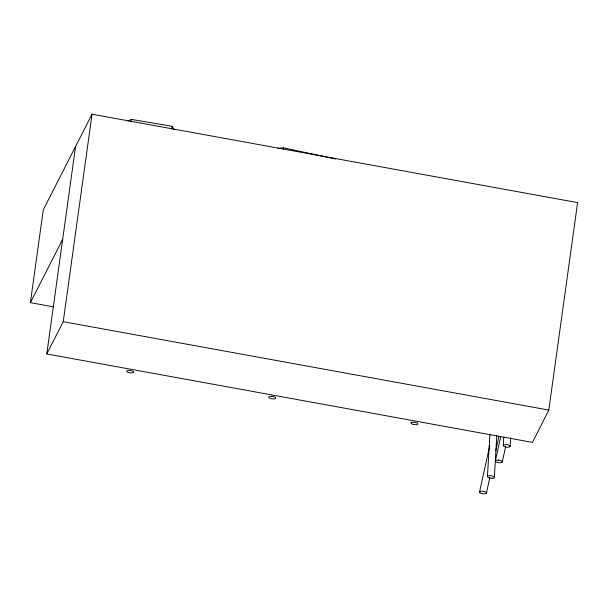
<?xml version="1.0" encoding="UTF-8"?>
<svg xmlns="http://www.w3.org/2000/svg" width="608" height="608" viewBox="0 0 608 608"><rect width="100%" height="100%" fill="white"/><g stroke="black" fill="none" stroke-linecap="round" stroke-linejoin="round"><path stroke-width="0.91" d="M487.441 476.725L489.896 434.196M494.38 477.204L496.782 435.624M510.69 437.676L510.127 446.66C508.06 447.777 504.944 447.351 503.264 445.702L503.758 437.198M53.747 306.903L30.4 302.647L43.282 209.836L92.028 114.22L577.6 202.616L548.811 410.081L532.471 442.396L46.77 353.955L75.559 146.49M46.77 353.955L63.24 321.693L92.028 114.22M130.933 122.109L131.305 119.381L172.125 126.297L174.093 129.534M171.745 129.025L172.125 126.297M283.305 149.674L283.564 147.828L335.548 158.992M489.82 445.406L479.598 491.758L479.986 492.754M503.264 445.702L503.34 445.223C505.408 444.106 508.524 444.532 510.203 446.181M486.392 493.194L489.866 477.432M495.801 450.551L498.872 436.65M495.429 460.735L500.741 436.635M502.216 462.171L505.696 446.416M30.4 302.647L62.677 239.301M127.931 121.106L131.305 119.381M277.924 148.314L283.564 147.828M63.24 321.693L548.811 410.081M479.606 491.758A3.526 1.239 7.9 0 1 484.705 491.591A3.526 1.239 7.9 0 1 485.503 493.65A3.526 1.239 7.9 0 1 479.993 492.754M410.962 422.788L412.262 424.255L416.153 424.794A3.526 1.239 7.9 0 0 417.825 423.746A3.526 1.239 7.9 0 0 415.218 422.393L412.566 422.21L410.962 422.788M133.608 372.484L130.712 373.061L127.201 372.043A3.526 1.239 7.9 0 1 128.417 370.47L131.07 370.652A3.526 1.239 7.9 0 1 133.593 372.484M271.776 396.332L270.492 396.34A3.534 1.246 7.9 0 0 268.812 397.396A3.534 1.246 7.9 0 0 271.419 398.742L274.079 398.924A3.534 1.246 7.9 0 0 275.751 397.875A3.534 1.246 7.9 0 0 273.144 396.522L271.776 396.332M498.317 460.15L497.025 460.157A3.526 1.239 7.9 0 0 496.379 462.057A3.526 1.239 7.9 0 0 501.874 462.437A3.526 1.239 7.9 0 0 499.677 460.34L498.317 460.15M492.7 478.26L490.048 478.078A3.534 1.246 7.9 0 1 487.852 475.98A3.534 1.246 7.9 0 1 493.354 476.36A3.534 1.246 7.9 0 1 492.7 478.26"/></g></svg>
